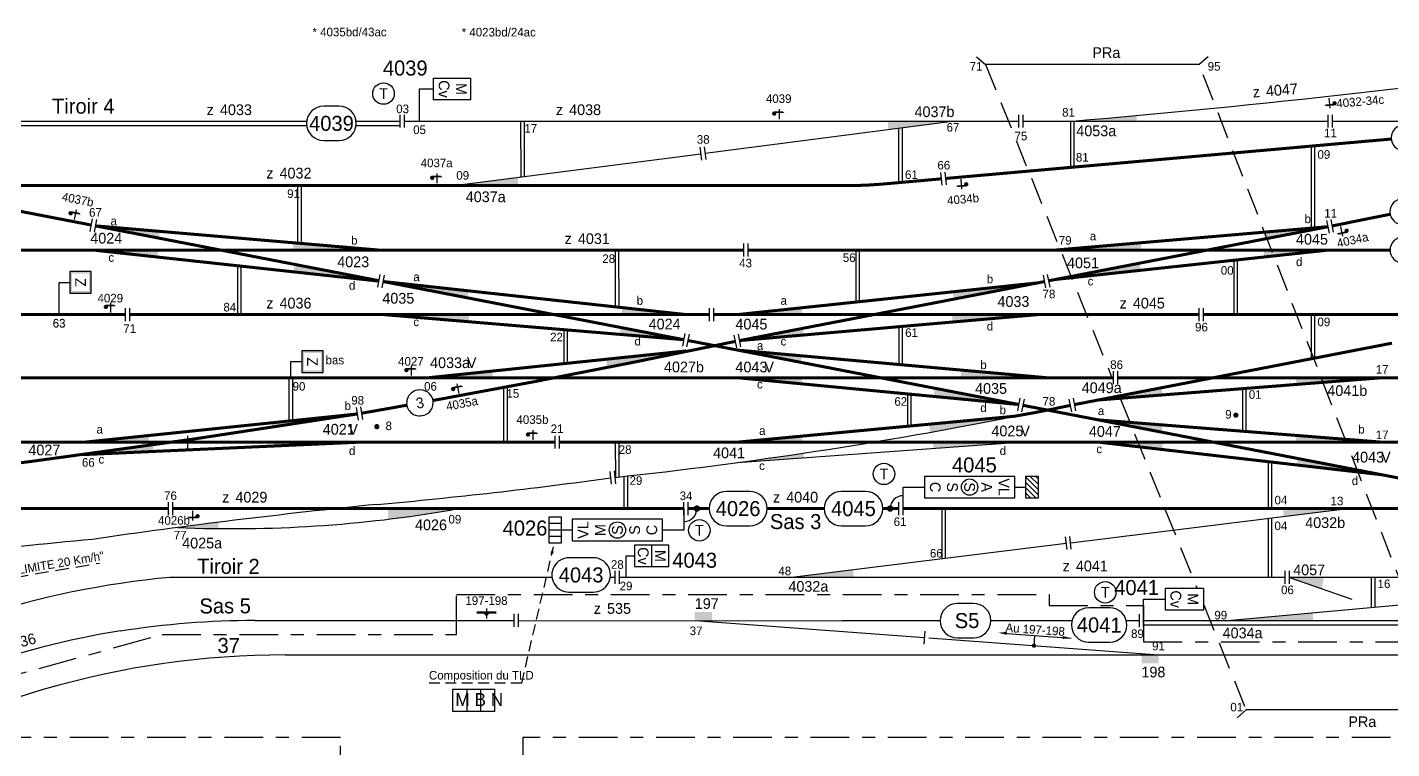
# Model space of a CAD drawing. Header units: metres. Extents: x 0 to 4410, y 0 to 594.
# Drawn here: x 1568 to 1885.7, y 226.6 to 394.6 of the extents above; entities that cross this region are included whole.
import ezdxf
from ezdxf.enums import TextEntityAlignment as Align

# ---------------------------------------------------------------- set-up
doc = ezdxf.new("R2010")
doc.units = ezdxf.units.M
for name, pattern in [('AXES', [36, 18, -6, 6, -6]), ('CACHE', [9.525, 6.35, -3.175]), ('CONTINU', [5000, 5000, 0]), ('POSE', [4.8, 3.2, -1.6])]:
    doc.linetypes.add(name, pattern=pattern)
doc.styles.add('es_norme', font='es_isocp.shx')
doc.styles.add('ISO8C1', font='es_isocp.shx')
doc.styles.add('SIMPLEX', font='simplex', dxfattribs={"width": 0.7})

# ---------------------------------------------------------------- blocks, each defined once
blk = doc.blocks.new('*X20')
at = {"color": 0, "linetype": 'Continuous'}
for p, q in [((200.5, 65.62), (202.38, 67.5)), ((200.5, 66.86), (201.14, 67.5)), ((200.62, 64.5), (203.62, 67.5)), ((201.86, 64.5), (204.86, 67.5)), ((203.09, 64.5), (205.5, 66.91)), ((204.33, 64.5), (205.5, 65.67))]:
    blk.add_line(p, q, dxfattribs=at)
blk = doc.blocks.new('BJ')
at = {"linetype": 'Continuous'}
for p, q in [((2.5, 5.5), (-2.5, 5.5)), ((-2.5, 5.5), (-2.5, 2.5)), ((2.5, 2.5), (2.5, 5.5)), ((-2.5, 2.5), (0, 2.5)), ((0, 0), (0, 2.5)), ((0, 2.5), (2.5, 2.5))]:
    blk.add_line(p, q, dxfattribs=at)
blk.add_blockref('*X20', (-203, -62), dxfattribs=at)
blk = doc.blocks.new('TCR')
at = {"linetype": 'Continuous'}
for p, q in [((2.5, 7.5), (-2.5, 7.5)), ((-2.5, 7.5), (-2.5, 2.5)), ((2.5, 2.5), (2.5, 7.5)), ((-2.5, 2.5), (0, 2.5)), ((0, 0), (0, 2.5)), ((0, 2.5), (2.5, 2.5))]:
    blk.add_line(p, q, dxfattribs=at)
for points in [[(-2.5, 7.5), (2.5, 7.5), (-2, 7), (2, 7)], [(-2.5, 2.5), (-2.5, 7.5), (-2, 3), (-2, 7)], [(2.5, 7.5), (2.5, 2.5), (2, 7), (2, 3)], [(2.5, 2.5), (-2.5, 2.5), (2, 3), (-2, 3)]]:
    blk.add_solid(points, dxfattribs=at)
at = {"linetype": 'Continuous', "style": 'SIMPLEX', "width": 0.7}
blk.add_attdef('OO', text='', height=2.5, dxfattribs=at).set_placement((0, 5), align=Align.MIDDLE)
blk = doc.blocks.new('TEL')
blk.add_circle((0, 0), 2.5)
at = {"linetype": 'Continuous', "style": 'ISO8C1'}
blk.add_attdef('TEXTEG', text='', height=2.5, dxfattribs=at).set_placement((-4, -1), align=Align.RIGHT)
at = {"style": 'ISO8C1'}
blk.add_attdef('OO', text='', height=2.5, dxfattribs=at).set_placement((0, 0), align=Align.MIDDLE)
at = {"linetype": 'Continuous', "style": 'ISO8C1'}
blk.add_attdef('TEXTED', (4, -1), '', height=2.5, dxfattribs=at)
blk = doc.blocks.new('nzone')
at = {"style": 'es_norme'}
blk.add_text('z', height=2.5, dxfattribs=at).set_placement((-1.78, 1.41))
blk.add_attdef('ZONE', (1.31, 1.41), '', height=2.5, dxfattribs=at)
blk = doc.blocks.new('tld')
at = {"linetype": 'CONTINU'}
for p, q in [((-3, 5.5), (-3, 2.5)), ((3, 5.5), (-3, 5.5)), ((-1.5, 2.5), (-1.5, 5.5)), ((0, 2.5), (0, 5.5)), ((1.5, 2.5), (1.5, 5.5)), ((3, 2.5), (3, 5.5)), ((-3, 2.5), (0, 2.5)), ((0, 0), (0, 2.5)), ((0, 2.5), (3, 2.5))]:
    blk.add_line(p, q, dxfattribs=at)
blk = doc.blocks.new('PDI_')
at = {"linetype": 'AXES'}
blk.add_line((0, 2.81), (0, 0.5), dxfattribs=at)
at = {"const_width": 0.5}
blk.add_lwpolyline([(-1.36, 1.78, 1), (-0.86, 1.78, 1)], format="xyb", close=True, dxfattribs=at)
blk.add_solid([(-1.11, 2.28), (0.89, 2.28), (-0.62, 1.88), (1.29, 1.88)])
at = {"style": 'ISO8C1'}
blk.add_attdef('TYPE', text='', height=2.5, dxfattribs=at).set_placement((-3.46, 1.11), align=Align.RIGHT)
blk.add_attdef('XX', text='', height=2, dxfattribs=at).set_placement((-0.07, 4.25), align=Align.CENTER)
blk = doc.blocks.new('HM')
at = {"const_width": 0.6}
blk.add_lwpolyline([(-0.3, 0, 1), (0.3, 0, 1)], format="xyb", close=True, dxfattribs=at)
at = {"color": 7, "linetype": 'Continuous', "style": 'es_norme', "flags": 1}
blk.add_attdef('KI', (2.01, 1.77), '', height=2, dxfattribs=at)
at = {"linetype": 'Continuous', "style": 'es_norme'}
blk.add_attdef('HM', (2.02, -0.81), '', height=2, dxfattribs=at)
blk = doc.blocks.new('PTEAG')
blk.add_line((0, 1.5), (0, -1.5))
blk = doc.blocks.new('*U91', base_point=(2638.95, 812.75))
at = {"linetype": 'Continuous'}
for p, q in [((2638.56, 799.77), (2638.55, 812.76)), ((2639.36, 799.87), (2639.35, 812.76))]:
    blk.add_line(p, q, dxfattribs=at)
blk = doc.blocks.new('*U94', base_point=(2580.53, 799.25))
at = {"linetype": 'Continuous'}
for p, q in [((2580.12, 785.84), (2580.13, 799.26)), ((2580.92, 785.77), (2580.93, 799.26))]:
    blk.add_line(p, q, dxfattribs=at)
blk = doc.blocks.new('*U96', base_point=(2720.46, 812.7))
at = {"linetype": 'Continuous'}
for p, q in [((2720.06, 812.64), (2720.06, 812.65)), ((2720.86, 812.75), (2720.86, 812.76))]:
    blk.add_line(p, q, dxfattribs=at)
blk = doc.blocks.new('*U97', base_point=(2566.52, 780.53))
at = {"linetype": 'Continuous'}
for p, q in [((2566.11, 769.21), (2566.12, 780.58)), ((2566.91, 769.21), (2566.92, 780.5))]:
    blk.add_line(p, q, dxfattribs=at)
blk = doc.blocks.new('*U98', base_point=(2654.49, 770.96))
at = {"linetype": 'Continuous'}
for p, q in [((2654.09, 771), (2654.08, 784.23)), ((2654.89, 770.91), (2654.88, 784.23))]:
    blk.add_line(p, q, dxfattribs=at)
blk = doc.blocks.new('*U99', base_point=(2710.49, 772.17))
at = {"linetype": 'Continuous'}
for p, q in [((2710.09, 772.13), (2710.08, 784.23)), ((2710.89, 772.21), (2710.88, 784.23))]:
    blk.add_line(p, q, dxfattribs=at)
blk = doc.blocks.new('*U100', base_point=(2798.5, 769.21))
at = {"linetype": 'Continuous'}
for p, q in [((2798.1, 769.21), (2798.1, 781.87)), ((2798.9, 769.21), (2798.9, 781.95))]:
    blk.add_line(p, q, dxfattribs=at)
blk = doc.blocks.new('*U101', base_point=(2816.5, 789.38))
at = {"linetype": 'Continuous'}
for p, q in [((2816.1, 789.34), (2816.1, 808.51)), ((2816.9, 789.41), (2816.9, 808.58))]:
    blk.add_line(p, q, dxfattribs=at)
blk = doc.blocks.new('*U104', base_point=(2816.5, 759))
at = {"linetype": 'Continuous'}
for p, q in [((2816.1, 758.92), (2816.1, 769.21)), ((2816.9, 759.08), (2816.9, 769.21))]:
    blk.add_line(p, q, dxfattribs=at)
blk = doc.blocks.new('*U105', base_point=(2642.49, 765.66))
at = {"linetype": 'Continuous'}
for p, q in [((2642.09, 757.79), (2642.09, 765.7)), ((2642.89, 757.87), (2642.89, 765.63))]:
    blk.add_line(p, q, dxfattribs=at)
blk = doc.blocks.new('*U106', base_point=(2720.49, 766.42))
at = {"linetype": 'Continuous'}
for p, q in [((2720.09, 757.58), (2720.09, 766.4)), ((2720.89, 757.5), (2720.89, 766.47))]:
    blk.add_line(p, q, dxfattribs=at)
blk = doc.blocks.new('*U108', base_point=(2760.46, 814.25))
at = {"linetype": 'Continuous'}
for p, q in [((2760.07, 803.51), (2760.06, 814.26)), ((2760.87, 803.58), (2760.86, 814.26))]:
    blk.add_line(p, q, dxfattribs=at)
blk = doc.blocks.new('*U112', base_point=(2800.5, 742.01))
at = {"linetype": 'Continuous'}
for p, q in [((2800.1, 742.04), (2800.1, 751.96)), ((2800.9, 741.98), (2800.9, 752.02))]:
    blk.add_line(p, q, dxfattribs=at)
blk = doc.blocks.new('*U113', base_point=(2628.5, 752.32))
at = {"linetype": 'Continuous'}
for p, q in [((2628.1, 739.5), (2628.1, 752.25)), ((2628.9, 739.5), (2628.9, 752.4))]:
    blk.add_line(p, q, dxfattribs=at)
blk = doc.blocks.new('*U114', base_point=(2654.5, 739.5))
at = {"linetype": 'Continuous'}
for p, q in [((2654.1, 739.5), (2654.1, 739.51)), ((2654.9, 739.5), (2654.9, 739.51))]:
    blk.add_line(p, q, dxfattribs=at)
blk = doc.blocks.new('*U115', base_point=(2654.5, 739.5))
at = {"linetype": 'Continuous'}
for p, q in [((2654.11, 731.32), (2654.1, 739.51)), ((2654.91, 731.41), (2654.9, 739.51))]:
    blk.add_line(p, q, dxfattribs=at)
blk = doc.blocks.new('*U116', base_point=(2578.5, 754.5))
at = {"linetype": 'Continuous'}
for p, q in [((2578.1, 744.42), (2578.1, 754.51)), ((2578.9, 744.51), (2578.9, 754.51))]:
    blk.add_line(p, q, dxfattribs=at)
blk = doc.blocks.new('*U120', base_point=(2656.51, 731.58))
at = {"linetype": 'Continuous'}
for p, q in [((2656.11, 724.02), (2656.11, 731.55)), ((2656.91, 724.02), (2656.91, 731.63))]:
    blk.add_line(p, q, dxfattribs=at)
blk = doc.blocks.new('*U122', base_point=(2806.5, 724.02))
at = {"linetype": 'Continuous'}
for p, q in [((2806.1, 724.02), (2806.1, 734.94)), ((2806.9, 724.02), (2806.9, 734.85))]:
    blk.add_line(p, q, dxfattribs=at)
blk = doc.blocks.new('*U123', base_point=(2806.5, 721.81))
at = {"linetype": 'Continuous'}
for p, q in [((2806.1, 708), (2806.1, 721.77)), ((2806.9, 708), (2806.9, 721.86))]:
    blk.add_line(p, q, dxfattribs=at)
blk = doc.blocks.new('*U124', base_point=(2730.52, 712.44))
at = {"linetype": 'Continuous'}
for p, q in [((2730.12, 712.39), (2730.11, 724.02)), ((2730.92, 712.49), (2730.91, 724.02))]:
    blk.add_line(p, q, dxfattribs=at)
blk = doc.blocks.new('*U125', base_point=(2830.5, 701.05))
at = {"linetype": 'Continuous'}
for p, q in [((2830.1, 701.01), (2830.1, 708)), ((2830.9, 701.08), (2830.9, 708))]:
    blk.add_line(p, q, dxfattribs=at)
blk = doc.blocks.new('PAGED')
at = {"linetype": 'Continuous'}
blk.add_solid([(0, 0), (4, 0), (0, -2), (4, -2)], dxfattribs=at)
blk = doc.blocks.new('pdip1_')
at = {"linetype": 'AXES'}
blk.add_line((0, 2.81), (0, 0.5), dxfattribs=at)
at = {"linetype": 'Continuous', "const_width": 0.5}
blk.add_lwpolyline([(-2.28, 1.9), (2.28, 1.9)], dxfattribs=at)
at = {"const_width": 0.5}
blk.add_lwpolyline([(-0.25, 1.65, 1), (0.25, 1.65, 1)], format="xyb", close=True, dxfattribs=at)
at = {"style": 'es_norme'}
blk.add_attdef('XX', text='', height=2, dxfattribs=at).set_placement((0, 3.65), align=Align.CENTER)
blk.add_attdef('TYPE', text='', height=2.5, dxfattribs=at).set_placement((-3.66, 0.61), align=Align.RIGHT)

msp = doc.modelspace()

# ---------------------------------------------------------------- linework, layer by layer
at = {"color": 0, "linetype": 'Continuous'}
for p, q in [((1789.057, 387.732), (1791.123, 385.939)), ((1842.969, 387.732), (1840.904, 385.939)), ((1840.904, 385.939), (1791.123, 385.939)), ((1659.373, 372.747), (1659.373, 380.247)), ((1509.951, 372.747), (1633.089, 372.747)), ((1509.951, 371.747), (1633.089, 371.747)), ((1644.605, 372.747), (1654.873, 372.747)), ((1644.605, 371.747), (1654.873, 371.747)), ((1654.873, 371.247), (1654.873, 374.247)), ((1655.873, 371.247), (1655.873, 374.247)), ((1655.873, 372.747), (1798.873, 372.747)), ((1725.873, 365.312), (1783.373, 372.747)), ((1798.873, 371.247), (1798.873, 374.247)), ((1799.873, 371.247), (1799.873, 374.247)), ((1799.873, 372.747), (1870.917, 372.747)), ((1870.917, 371.247), (1870.917, 374.247)), ((1871.917, 371.247), (1871.917, 374.247)), ((1871.917, 372.747), (1931.412, 372.747)), ((1770.986, 358.445), (1770.979, 371.144)), ((1771.786, 358.516), (1771.779, 371.248)), ((1725.074, 363.696), (1724.689, 366.671)), ((1726.066, 363.824), (1725.681, 366.799)), ((1667.382, 357.748), (1724.882, 365.183)), ((1781.021, 357.833), (1780.754, 360.822)), ((1782.017, 357.922), (1781.75, 360.91)), ((1582.661, 347.085), (1583.231, 350.031)), ((1583.643, 346.895), (1584.213, 349.841)), ((1871.206, 346.707), (1870.636, 349.652)), ((1872.188, 346.897), (1871.618, 349.842)), ((1734.895, 341.229), (1734.895, 344.229)), ((1735.895, 341.229), (1735.895, 344.229)), ((1649.637, 334.122), (1650.207, 337.068)), ((1650.618, 333.932), (1651.188, 336.878)), ((1805.189, 333.929), (1804.619, 336.874)), ((1806.171, 334.119), (1805.601, 337.064)), ((1575.43, 327.711), (1575.43, 335.211)), ((1590.93, 326.211), (1590.93, 329.211)), ((1591.93, 326.211), (1591.93, 329.211)), ((1726.899, 326.211), (1726.899, 329.211)), ((1727.899, 326.211), (1727.899, 329.211)), ((1840.904, 326.211), (1840.904, 329.211)), ((1841.904, 326.211), (1841.904, 329.211)), ((1720.627, 320.382), (1721.197, 323.328)), ((1721.609, 320.192), (1722.179, 323.138)), ((1733.197, 319.995), (1732.627, 322.94)), ((1734.179, 320.185), (1733.609, 323.13)), ((1629.421, 313), (1629.421, 316.75)), ((1820.912, 311.5), (1820.912, 314.5)), ((1821.912, 311.5), (1821.912, 314.5)), ((1773.019, 301.707), (1773.015, 309.235)), ((1773.819, 301.782), (1773.815, 309.159)), ((1798.636, 305.284), (1799.206, 308.229)), ((1812.187, 305.283), (1811.617, 308.229)), ((1645.181, 303.093), (1644.666, 306.048)), ((1646.167, 303.265), (1645.651, 306.22)), ((1799.617, 305.094), (1800.187, 308.039)), ((1811.206, 305.093), (1810.636, 308.039)), ((1690.921, 296.5), (1690.921, 299.5)), ((1691.921, 296.5), (1691.921, 299.5)), ((1704.055, 288.204), (1703.725, 291.186)), ((1705.049, 288.314), (1704.719, 291.296)), ((1600.899, 281.024), (1600.899, 284.024)), ((1601.899, 281.024), (1601.899, 284.024)), ((1720.93, 281.024), (1720.93, 284.024)), ((1721.93, 281.024), (1721.93, 284.024)), ((1770.93, 281.024), (1770.93, 284.024)), ((1771.93, 281.024), (1771.93, 284.024)), ((1810.924, 274.574), (1875.417, 282.524)), ((1713.439, 269.002), (1713.439, 274.002)), ((1745.439, 266.502), (1809.932, 274.452)), ((1810.115, 272.963), (1809.748, 275.941)), ((1811.108, 273.085), (1810.741, 276.063)), ((1704.939, 265.002), (1704.939, 268.002)), ((1705.939, 265.002), (1705.939, 268.002)), ((1860.917, 265.002), (1860.917, 268.002)), ((1861.917, 265.002), (1861.917, 268.002)), ((1690.19, 266.502), (1601.238, 266.502)), ((1704.939, 266.502), (1703.772, 266.502)), ((1860.917, 266.502), (1705.939, 266.502)), ((2033.8, 266.502), (1861.917, 266.502)), ((1861.917, 266.5), (1876.393, 261.433)), ((1847.445, 256.435), (1901.931, 261.423)), ((1681.417, 255), (1681.417, 258)), ((1682.417, 255), (1682.417, 258)), ((1826.945, 254.935), (1826.945, 257.935)), ((1827.945, 254.935), (1827.945, 257.935)), ((1621.062, 256.435), (1681.417, 256.435)), ((1682.417, 256.435), (1757.76, 256.395)), ((1723.445, 256.435), (1776.949, 252.48)), ((1757.76, 256.435), (1780.554, 256.435)), ((1792.353, 256.435), (1811.261, 256.435)), ((1823.925, 256.435), (1826.945, 256.435)), ((1827.945, 256.435), (1986.471, 256.435)), ((1827.945, 255.435), (1986.471, 255.435)), ((1776.838, 250.984), (1777.059, 253.976)), ((1777.946, 252.406), (1831.45, 248.451)), ((1802.424, 250.597), (1802.601, 252.986)), ((1628.041, 248.451), (1912.132, 248.451)), ((1849.751, 233.83), (1851.817, 235.624)), ((1899.417, 235.624), (1851.817, 235.624))]:
    msp.add_line(p, q, dxfattribs=at)
at = {"color": 0}
for p, q in [((1662.57, 377.747), (1662.57, 382.747)), ((1662.57, 382.747), (1671.299, 382.747)), ((1671.299, 377.747), (1671.299, 382.747)), ((1659.373, 380.247), (1662.57, 380.247)), ((1671.299, 377.747), (1662.57, 377.747))]:
    msp.add_line(p, q, dxfattribs=at)
at = {"color": 0, "linetype": 'CACHE', "ltscale": 0.4}
for q in [(1690.544, 273.62), (1660.593, 241.887)]:
    msp.add_line((1683.157, 241.887), q, dxfattribs=at)
at = {"color": 0, "linetype": 'POSE'}
msp.add_line((1550.919, 264.104), (1584.821, 269.836), dxfattribs=at)
at = {"color": 0, "linetype": 'AXES'}
for p, q in [((1670.355, 240.458), (1670.355, 235.259)), ((1673.567, 240.458), (1673.567, 235.259))]:
    msp.add_line(p, q, dxfattribs=at)
at = {"color": 0, "linetype": 'CACHE'}
for points in [[(1791.123, 385.939), (1820.574, 313)], [(1899.417, 235.624), (1840.904, 385.939)], [(1822.284, 308.765), (1840.385, 263.935)], [(1841.945, 260.072), (1851.817, 235.624)]]:
    msp.add_lwpolyline(points, dxfattribs=at)
at = {"color": 0, "linetype": 'Continuous'}
for points, format in [([(1637.057, 368.247), (1640.637, 368.247, 1), (1640.637, 376.247), (1637.057, 376.247, 1), (1637.057, 368.247, 1)], "xyb"), ([(1888.584, 365.877), (1888.784, 365.877, 1), (1888.784, 371.877), (1888.584, 371.877, 1), (1888.584, 365.877, 1)], "xyb"), ([(1888.873, 348.728), (1889.069, 348.767, 1), (1887.884, 354.649), (1887.688, 354.609, 1), (1888.873, 348.728, 1)], "xyb"), ([(1888.317, 339.729), (1888.517, 339.729, 1), (1888.517, 345.729), (1888.317, 345.729, 1), (1888.317, 339.729, 1)], "xyb"), ([(1659.882, 304.178), (1660.079, 304.213, 1), (1659.029, 310.121), (1658.832, 310.086, 1), (1659.882, 304.178, 1)], "xyb"), ([(1730.792, 278.524), (1736.267, 278.524, 1), (1736.267, 286.524), (1730.792, 286.524, 1), (1730.792, 278.524, 1)], "xyb"), ([(1757.559, 278.524), (1763.224, 278.524, 1), (1763.224, 286.524), (1757.559, 286.524, 1), (1757.559, 278.524, 1)], "xyb"), ([(1694.154, 263.075), (1699.819, 263.081, 1), (1699.809, 271.081), (1694.144, 271.075, 1), (1694.154, 263.075, 1)], "xyb"), ([(1784.583, 252.408), (1788.382, 252.435, 1), (1788.324, 260.435), (1784.525, 260.408, 1), (1784.583, 252.408, 1)], "xyb"), ([(1815.11, 251.439), (1820.034, 251.408, 1), (1820.084, 259.408), (1815.16, 259.438, 1), (1815.11, 251.439, 1)], "xyb"), ([(1794.115, 253.614, 0, 0.7, 0), (1796.11, 253.466, 0.7, 0.7, 0)], "xyseb"), ([(1811.086, 252.359, 0, 0.7, 0), (1809.092, 252.507, 0.7, 0.7, 0)], "xyseb")]:
    msp.add_lwpolyline(points, format=format, dxfattribs=at)
at = {"color": 0, "const_width": 0.7}
for points in [[(1781.884, 359.416), (1885.597, 368.593)], [(1766.976, 358.087), (1780.887, 359.328)], [(1500.51, 357.789), (1758.713, 357.746)], [(1531.938, 342.729), (1734.895, 342.729)], [(1735.895, 342.729), (1885.317, 342.729)], [(1735.895, 342.729), (1885.317, 342.729)], [(1735.895, 342.729), (1885.317, 342.729)], [(1470.422, 327.711), (1590.93, 327.711)], [(1591.93, 327.711), (1726.899, 327.711)], [(1727.899, 327.711), (1840.904, 327.711)], [(1841.904, 327.711), (2034.917, 327.711)], [(1470.422, 313), (1820.912, 313)], [(1821.912, 313), (1954.917, 313)], [(1517.908, 298), (1690.921, 298)], [(1691.921, 298), (1964.917, 298)], [(1443.422, 282.524), (1600.899, 282.524)], [(1601.899, 282.524), (1720.93, 282.524)], [(1721.93, 282.524), (1726.792, 282.524)], [(1740.267, 282.524), (1753.559, 282.524)], [(1767.224, 282.524), (1770.93, 282.524)], [(1771.93, 282.524), (1906.579, 282.524)]]:
    msp.add_lwpolyline(points, dxfattribs=at)
at = {"color": 0, "linetype": 'Continuous', "const_width": 0.7}
for points in [[(1535.443, 357.752), (1582.946, 348.558)], [(1885.34, 351.076), (1871.903, 348.369)], [(1583.928, 348.368), (1649.922, 335.595)], [(1583.928, 348.368), (1649.922, 342.729)], [(1870.921, 348.179), (1805.886, 335.592)], [(1807.391, 342.729), (1870.921, 348.179)], [(1583.434, 342.729), (1649.903, 335.5)], [(1807.391, 335.883), (1870.921, 342.729)], [(1650.903, 335.405), (1720.912, 321.855)], [(1650.903, 335.405), (1721.399, 327.711)], [(1733.399, 327.711), (1803.395, 335.11)], [(1804.904, 335.402), (1733.894, 321.658)], [(1720.912, 321.855), (1650.903, 327.711)], [(1733.894, 321.658), (1803.395, 327.711)], [(1721.894, 321.665), (1798.921, 306.756)], [(1885.775, 321.054), (1811.902, 306.756)], [(1661.408, 313), (1721.399, 319.239)], [(1733.399, 319.438), (1805.412, 313)], [(1733.399, 313), (1798.921, 306.756)], [(1817.411, 307.822), (1883.412, 313)], [(1799.902, 306.566), (1906.921, 285.853)], [(1581.417, 298), (1644.924, 304.571)], [(1733.399, 298), (1797.901, 304.036)], [(1817.411, 303.178), (1883.412, 298)], [(1580.88, 295.088), (1645.412, 298)], [(1817.411, 298), (1883.412, 290.403)]]:
    msp.add_lwpolyline(points, dxfattribs=at)
at = {"color": 0, "const_width": 0.7}
msp.add_lwpolyline([(1758.713, 357.746, 0.0206852), (1766.976, 358.087)], format="xyb", dxfattribs=at)
at = {"color": 0, "linetype": 'Continuous', "const_width": 0.7}
for points in [[(1662.506, 307.701, 0.0069806), (1732.912, 321.468)], [(1645.909, 304.743, 0.0019802), (1656.403, 306.607, 0.0004342)], [(1645.909, 304.743, 0.0004342), (1650.353, 305.523, 0.0004342)], [(1797.901, 304.036, 0.0107994), (1810.921, 306.566)], [(1530.408, 288.776, 0.0112663), (1644.924, 304.571)]]:
    msp.add_lwpolyline(points, format="xyb", dxfattribs=at)
at = {"color": 0, "linetype": 'Continuous'}
for points in [[(1733.401, 293.253), (1798.921, 298)], [(1771.93, 282.524), (1771.93, 287.524), (1776.93, 287.524)], [(1720.93, 282.524), (1720.93, 277.524), (1715.93, 277.524)], [(1707.439, 266.502), (1707.439, 271.502), (1709.439, 271.502)], [(1827.945, 256.435), (1827.945, 261.435), (1832.945, 261.435)], [(1796.11, 253.466), (1811.086, 252.359)]]:
    msp.add_lwpolyline(points, dxfattribs=at)
for points in [[(1776.93, 285.024), (1797.93, 285.024), (1797.93, 290.024), (1776.93, 290.024)], [(1715.93, 280.024), (1694.93, 280.024), (1694.93, 275.024), (1715.93, 275.024)], [(1709.439, 269.002), (1717.439, 269.002), (1717.439, 274.002), (1709.439, 274.002)], [(1832.945, 258.935), (1841.945, 258.935), (1841.945, 263.935), (1832.945, 263.935)]]:
    msp.add_lwpolyline(points, close=True, dxfattribs=at)
for points, const_width in [([(1723.555, 282.524, 1), (1724.305, 282.524, 1)], 0.75), ([(1768.555, 282.521, 1), (1769.305, 282.521, 1)], 0.75), ([(1802.174, 250.597, 1), (1802.674, 250.597, 1)], 0.5)]:
    msp.add_lwpolyline(points, format="xyb", close=True, dxfattribs=dict(at, const_width=const_width))
at = {"color": 0, "linetype": 'CACHE'}
msp.add_lwpolyline([(1690.572, 273.732, 0, 0.7, 0), (1690.156, 272.049, 0.7, 0.7, 0)], format="xyseb", dxfattribs=at)
at = {"color": 0, "linetype": 'AXES', "ltscale": 0.5}
msp.add_lwpolyline([(1553.417, 240.5), (1599.417, 253.195), (1667.941, 253.195), (1667.933, 262.5), (1805.917, 262.5), (1805.917, 259.929), (1827.945, 259.929), (1827.945, 251.491), (1976.417, 251.491), (2077.573, 205.105), (2336.561, 205.105), (2336.561, 183.399), (2110.149, 183.399), (1998.917, 206.023), (1998.917, 227.069), (1993.417, 229.198), (1683.445, 229.198), (1683.445, 158.298), (1640.921, 158.298), (1640.921, 229.198), (1547.311, 229.198)], dxfattribs=at)
at = {"color": 0, "linetype": 'AXES'}
msp.add_lwpolyline([(1667.143, 240.458), (1676.778, 240.458), (1676.778, 235.259), (1667.143, 235.259)], close=True, dxfattribs=at)
at = {"color": 0, "linetype": 'Continuous'}
for centre in [(1787.43, 287.524), (1705.43, 277.524)]:
    msp.add_circle(centre, 1.9, dxfattribs=at)
for centre, radius, start, end in [((1594.861, 2897.928), 2534.445, 274.90062, 277.89204), ((1594.861, 2897.928), 2534.445, 274.90062, 277.89204), ((1594.448, 1322.726), 1038.809, 276.102642, 281.294496), ((1549.885, 1399.333), 1120.274, 275.100834, 277.901518), ((1801.158, -1225.909), 1517.006, 95.738063, 98.261433), ((1771.93, 282.521), 3, 90, 180), ((1615.605, 580.66), 302.81, 267.62908, 279.77729), ((1720.93, 282.524), 3, 270, 0), ((1720.694, -1187.087), 1468.892, 95.371782, 96.677517), ((1621.062, 56.435), 211, 95.3911, 120.32712), ((1621.062, 56.435), 200, 90, 99.01752), ((1622.209, 54.075), 202.617, 99.23395, 120.27016), ((1628.041, 48.451), 200, 90, 122.36427)]:
    msp.add_arc(centre, radius, start, end, dxfattribs=at)
at = {"color": 0}
msp.add_arc((1758.716, 457.746), 100, 269.99819, 274.73821, dxfattribs=at)
at = {"color": 0, "linetype": 'Continuous'}
for points in [[(1783.373, 372.747), (1768.373, 372.747), (1768.497, 370.823)], [(1811.373, 372.747), (1826.308, 374.139), (1826.373, 372.747)], [(1667.384, 357.748), (1682.384, 357.748), (1682.26, 359.672)], [(1583.928, 348.368), (1598.874, 347.091), (1598.655, 345.518)], [(1870.921, 348.179), (1855.976, 346.897), (1856.195, 345.329)], [(1649.922, 342.729), (1629.922, 342.729), (1629.995, 344.432)], [(1807.391, 342.729), (1827.391, 342.729), (1827.317, 344.438)], [(1583.434, 342.729), (1598.434, 342.729), (1598.346, 341.107)], [(1870.921, 342.729), (1856.008, 341.122), (1855.921, 342.729)], [(1649.922, 335.595), (1630.029, 337.666), (1630.286, 339.395)], [(1807.391, 335.883), (1827.276, 338.026), (1827.026, 339.683)], [(1650.903, 335.405), (1670.539, 331.605), (1670.785, 333.235)], [(1803.395, 335.11), (1783.759, 331.309), (1783.506, 333.007)], [(1650.903, 327.711), (1670.834, 326.044), (1670.903, 327.711)], [(1721.399, 327.711), (1706.399, 327.711), (1706.488, 329.338)], [(1733.399, 327.711), (1748.316, 329.287), (1748.399, 327.711)], [(1803.395, 327.711), (1783.47, 325.975), (1783.395, 327.711)], [(1720.912, 321.855), (1705.964, 323.105), (1706.185, 324.705)], [(1733.894, 321.658), (1748.62, 324.508), (1748.837, 322.959)], [(1722.654, 319.37), (1702.761, 317.301), (1703.059, 315.363)], [(1733.399, 319.438), (1748.126, 316.588), (1748.34, 318.102)], [(1661.408, 313), (1676.408, 313), (1676.327, 314.552)], [(1805.412, 313), (1785.412, 313), (1785.492, 314.781)], [(1733.399, 313), (1748.332, 311.577), (1748.399, 313)], [(1883.412, 313), (1863.474, 311.436), (1863.412, 313)], [(1798.921, 306.756), (1779.011, 308.654), (1779.285, 310.557)], [(1817.411, 307.822), (1832.138, 310.673), (1832.365, 308.995)], [(1644.924, 304.571), (1625.208, 301.21), (1625.03, 302.512)], [(1797.901, 304.036), (1777.988, 302.172), (1778.258, 300.271)], [(1817.411, 303.178), (1832.365, 302.005), (1832.138, 300.327)], [(1581.417, 298), (1596.337, 299.544), (1596.417, 298)], [(1733.399, 298), (1748.399, 298), (1748.334, 299.398)], [(1883.412, 298), (1863.474, 299.564), (1863.412, 298)], [(1583.029, 295.185), (1597.296, 297.362), (1597.519, 295.839)], [(1645.412, 298), (1625.412, 298), (1625.446, 296.85)], [(1733.401, 293.253), (1748.777, 295.446), (1748.882, 294.375)], [(1798.921, 298), (1778.973, 296.559), (1778.921, 298)], [(1817.411, 298), (1832.411, 298), (1832.313, 296.285)], [(1883.412, 290.403), (1863.777, 294.204), (1863.543, 292.69)], [(1667.028, 282.248), (1651.985, 282.432), (1651.99, 280.044)], [(1875.417, 282.524), (1860.417, 282.524), (1860.529, 280.689)], [(1603.079, 278.109), (1612.491, 279.318), (1612.541, 277.865)], [(1745.439, 266.502), (1760.327, 268.337), (1760.439, 266.502)], [(1861.911, 266.502), (1869.911, 266.502), (1869.462, 263.859)], [(1847.445, 256.435), (1867.362, 258.259), (1867.445, 256.435)]]:
    msp.add_solid(points, dxfattribs=at)

# ---------------------------------------------------------------- block references
for name, p, values in [('TEL', (1650.969, 379.181), {'OO': 'T'}), ('nzone', (1611.577, 372.759), {'ZONE': '4033'}), ('nzone', (1692.885, 372.761), {'ZONE': '4038'}), ('nzone', (1625.449, 357.987), {'ZONE': '4032'}), ('nzone', (1694.917, 342.729), {'ZONE': '4031'}), ('nzone', (1625.449, 327.711), {'ZONE': '4036'}), ('nzone', (1824.134, 327.711), {'ZONE': '4045'}), ('TEL', (1767.481, 290.6), {'OO': 'T'}), ('nzone', (1615.181, 282.521), {'ZONE': '4029'}), ('nzone', (1743.417, 282.524), {'ZONE': '4040'}), ('TEL', (1724.515, 277.469), {'OO': 'T'}), ('nzone', (1810.862, 266.502), {'ZONE': '4041'}), ('TEL', (1818.997, 263.032), {'OO': 'T'}), ('nzone', (1701.698, 256.594), {'ZONE': '535'})]:
    msp.add_blockref(name, p, dxfattribs=at).add_auto_attribs(values)
for p, rotation, values in [((1855.333, 376.981), 4.603459922435295, {'ZONE': '4047'}), ((1563.988, 248.034), 15.07706600761462, {'ZONE': '536'})]:
    msp.add_blockref('nzone', p, dxfattribs=dict(at, rotation=rotation)).add_auto_attribs(values)
at = {"color": 0, "linetype": 'AXES'}
for name, p, values in [('PDI_', (1743.05, 372.747), {'XX': '4039'}), ('PDI_', (1663.41, 357.781), {'XX': '4037a'}), ('PDI_', (1685.724, 298), {'XX': '4035b'}), ('pdip1_', (1674.946, 256.435), {'XX': '197-198'})]:
    msp.add_blockref(name, p, dxfattribs=at).add_auto_attribs(values)
ref = msp.add_blockref('PDI_', (1871.131, 378.589), dxfattribs=dict(at, rotation=184.9999999999973))
ref.add_attrib('XX', '4032-34c', dxfattribs={"height": 2, "rotation": 5, "style": 'ISO8C1'}).set_placement((1878.457, 376.345), align=Align.CENTER)
at = {"color": 0, "linetype": 'Continuous'}
for name, p in [('*U91', (1683.373, 372.747)), ('*U108', (1811.378, 372.747)), ('*U96', (1771.379, 371.196)), ('*U101', (1867.417, 347.879)), ('*U94', (1631.447, 357.749)), ('*U98', (1705.403, 329.457)), ('*U99', (1761.402, 330.671)), ('*U100', (1849.417, 327.711)), ('*U97', (1617.436, 339.031)), ('*U104', (1867.417, 317.501)), ('*U105', (1693.406, 324.156)), ('*U106', (1771.405, 324.925)), ('*U116', (1629.421, 313)), ('*U113', (1679.414, 310.819)), ('*U112', (1851.417, 300.51)), ('*U114', (1705.421, 298)), ('*U115', (1705.421, 298)), ('*U122', (1857.417, 282.524)), ('*U120', (1707.426, 290.08)), ('*U124', (1781.437, 270.939)), ('*U123', (1857.417, 280.305)), ('*U125', (1881.417, 259.545))]:
    msp.add_blockref(name, p, dxfattribs=at)
at = {"color": 0, "linetype": 'AXES'}
ref = msp.add_blockref('PDI_', (1785.385, 359.729), dxfattribs=dict(at, rotation=184.9999999999973))
ref.add_attrib('XX', '4034b', dxfattribs={"height": 2, "rotation": 5, "style": 'ISO8C1'}).set_placement((1785.989, 353.591), align=Align.CENTER)
at = {"color": 0, "linetype": 'AXES', "rotation": 349.0521090470759}
msp.add_blockref('PDI_', (1578.866, 349.345), dxfattribs=at).add_auto_attribs({'XX': '4037b'})
at = {"color": 0, "linetype": 'AXES'}
ref = msp.add_blockref('PDI_', (1873.735, 348.725), dxfattribs=dict(at, rotation=192.7813897626478))
ref.add_attrib('XX', '4034a', dxfattribs={"height": 2, "rotation": 12.78139, "style": 'ISO8C1'}).set_placement((1876.814, 344.101), align=Align.CENTER)
at = {"color": 0}
ref = msp.add_blockref('TCR', (1575.43, 335.211), dxfattribs=dict(at, rotation=270))
ref.add_attrib('OO', 'Z', dxfattribs={"linetype": 'CONTINU', "height": 2.5, "rotation": 270, "style": 'es_norme'}).set_placement((1580.43, 335.211), align=Align.MIDDLE)
at = {"color": 0, "linetype": 'AXES'}
ref = msp.add_blockref('PDI_', (1587.43, 327.711), dxfattribs=at)
ref.add_attrib('XX', '4029', dxfattribs={"height": 2, "style": 'ISO8C1'}).set_placement((1587.363, 332.539), align=Align.TOP_CENTER)
at = {"color": 0}
ref = msp.add_blockref('TCR', (1629.421, 316.75), dxfattribs=dict(at, rotation=270))
ref.add_attrib('OO', 'Z', dxfattribs={"linetype": 'CONTINU', "height": 2.5, "rotation": 270, "style": 'es_norme'}).set_placement((1634.421, 316.75), align=Align.MIDDLE)
at = {"color": 0, "linetype": 'AXES'}
ref = msp.add_blockref('PDI_', (1657.412, 313), dxfattribs=at)
ref.add_attrib('XX', '4027', dxfattribs={"height": 2, "style": 'ISO8C1'}).set_placement((1657.346, 317.81), align=Align.TOP_CENTER)
ref = msp.add_blockref('PDI_', (1668.603, 308.82), dxfattribs=dict(at, rotation=10.7515797944288))
ref.add_attrib('XX', '4035a', dxfattribs={"height": 2, "rotation": 10.75158, "style": 'ISO8C1'}).set_placement((1669.422, 306.03), align=Align.CENTER)
at = {"color": 0}
ref = msp.add_blockref('HM', (1849.417, 304.285), dxfattribs=at)
ref.add_attrib('HM', '9', (1846.94, 303.475), dxfattribs={"linetype": 'Continuous', "height": 2, "style": 'es_norme'})
msp.add_blockref('HM', (1649.417, 301.611), dxfattribs=at).add_auto_attribs({'HM': '8'})
at = {"color": 0, "linetype": 'Continuous'}
for name, p, rotation in [('PTEAG', (1605.408, 298), 180), ('PTEAG', (1580.88, 295.088), 98.4636194828), ('BJ', (1797.93, 287.524), 270), ('tld', (1694.93, 277.524), 90)]:
    msp.add_blockref(name, p, dxfattribs=dict(at, rotation=rotation))
at = {"color": 0, "linetype": 'AXES'}
ref = msp.add_blockref('PDI_', (1606.563, 282.524), dxfattribs=dict(at, rotation=180))
ref.add_attrib('XX', '4026b', dxfattribs={"height": 2, "style": 'ISO8C1'}).set_placement((1602.19, 278.766), align=Align.CENTER)
at = {"color": 0, "linetype": 'Continuous', "yscale": -1}
msp.add_blockref('PAGED', (1723.445, 256.435), dxfattribs=at)
at = {"color": 0, "linetype": 'Continuous', "yscale": -1, "rotation": 180}
msp.add_blockref('PAGED', (1831.45, 248.451), dxfattribs=at)

# ---------------------------------------------------------------- texts
at = {"color": 0, "linetype": 'Continuous', "style": 'es_norme'}
for s, p in [('* 4035bd/43ac', (1634.441, 393.513)), ('* 4023bd/24ac', (1669.175, 393.48))]:
    msp.add_text(s, height=2, dxfattribs=at).set_placement(p, align=Align.MIDDLE_LEFT)
for s, height, p in [('PRa', 2.5, (1816.013, 387.466)), ('71', 2, (1787.443, 384.525)), ('95', 2, (1842.86, 384.525)), ('67', 2, (1782.075, 370.317)), ('09', 2, (1868.417, 364)), ('67', 2, (1582.417, 350.5)), ('a', 2, (1587.417, 348.5)), ('b', 2, (1865.417, 349)), ('11', 2, (1870.002, 350.292)), ('a', 2, (1815.417, 345)), ('b', 2, (1643.417, 344)), ('79', 2, (1808.193, 344)), ('c', 2, (1586.917, 340)), ('28', 2, (1701.917, 339.735)), ('56', 2, (1757.917, 339.97)), ('d', 2, (1863.417, 339)), ('a', 2, (1657.917, 335.5)), ('b', 2, (1791.417, 335)), ('00', 2, (1845.917, 337)), ('d', 2, (1642.917, 333.5)), ('c', 2, (1814.917, 334.5)), ('84', 2, (1613.694, 328.436)), ('b', 2, (1709.917, 330)), ('a', 2, (1743.417, 330)), ('78', 2, (1804.417, 331.5)), ('71', 2, (1590.384, 323.433)), ('c', 2, (1657.917, 325)), ('61', 2, (1772.417, 322.5)), ('d', 2, (1791.417, 324)), ('09', 2, (1868.417, 325)), ('d', 2, (1709.417, 320.5)), ('a', 2, (1737.917, 319.5)), ('c', 2, (1743.417, 320.5)), ('bas', 2, (1637.483, 316.11)), ('b', 2, (1789.917, 315)), ('86', 2, (1820.17, 315.042)), ('c', 2, (1737.917, 310.5)), ('62', 2, (1769.917, 306.47)), ('78', 2, (1804.417, 306.5)), ('01', 2, (1852.417, 308.092)), ('b', 2, (1641.917, 305.5)), ('d', 2, (1789.917, 305)), ('b', 2, (1794.417, 304.5)), ('a', 2, (1817.299, 304.307)), ('b', 2, (1877.917, 300)), ('a', 2, (1584.149, 300)), ('a', 2, (1738.417, 299.696)), ('d', 2, (1642.917, 295)), ('d', 2, (1794.417, 295)), ('c', 2, (1816.952, 295.423)), ('c', 2, (1584.619, 293.015)), ('c', 2, (1738.417, 291.503)), ('d', 2, (1876.417, 288)), ('04', 2, (1858.417, 283.5)), ('13', 2, (1871.469, 283.291)), ('04', 2, (1858.417, 277.5)), ('28', 2, (1703.917, 268.5)), ('66', 2, (1778.191, 271.119)), ('48', 2, (1742.917, 267)), ('16', 2, (1882.417, 264)), ('99', 2, (1844.417, 256.707)), ('37', 2, (1722.251, 253.053)), ('91', 2, (1829.917, 249.5)), ('Composition du TLD', 2, (1661.557, 242.713)), ('01', 2, (1848.137, 235.285)), ('PRa', 2.5, (1875.617, 231.64))]:
    msp.add_text(s, height=height, dxfattribs=at).set_placement(p)
at = {"color": 0, "lineweight": 50, "style": 'es_norme'}
msp.add_text('4039', height=3.5, dxfattribs=at).set_placement((1656.028, 385.126), align=Align.MIDDLE_CENTER)
at = {"color": 0, "style": 'es_norme'}
msp.add_text('Cv', height=2.5, rotation=270, dxfattribs=at).set_placement((1665.07, 380.247), align=Align.MIDDLE)
for s, height, rotation, p in [('M', 2.5, 270, (1669.07, 380.247)), ('S5', 3.5, 0.18289, (1786.837, 256.444))]:
    msp.add_text(s, height=height, rotation=rotation, dxfattribs=at).set_placement(p, align=Align.MIDDLE_CENTER)
for s, height, p in [('Tiroir 4', 3.5, (1581.077, 376.251)), ('03', 2, (1655.422, 375.609)), ('17', 2, (1685.245, 371.074)), ('4053a', 2.5, (1816.917, 370.5)), ('4024', 2.5, (1586.417, 345.5)), ('4023', 2.5, (1643.917, 340)), ('4035', 2.5, (1654.417, 331.5)), ('4024', 2.5, (1716.417, 325.5)), ('22', 2, (1691.244, 322.474)), ('4033a', 2.5, (1666.462, 316.5)), ('V', 2.5, (1671.5, 316.5)), ('4027b', 2.5, (1720.917, 315.5)), ('4035', 2.5, (1792.417, 310.5)), ('4049a', 2.5, (1818.175, 310.672)), ('4041b', 2.5, (1875.361, 310)), ('15', 2, (1681.076, 309.341)), ('V', 2.5, (1643.91, 301)), ('21', 2, (1691.373, 301.121)), ('4047', 2.5, (1818.917, 300.5)), ('4027', 2.5, (1572.01, 296.172)), ('4041', 2.5, (1731.417, 295.5)), ('66', 2, (1582.243, 293.274)), ('29', 2, (1709.739, 289.066)), ('76', 2, (1601.369, 285.522)), ('77', 2, (1603.615, 276.332))]:
    msp.add_text(s, height=height, dxfattribs=at).set_placement(p, align=Align.MIDDLE_CENTER)
for s, height, p in [('4037b', 2.5, (1774.606, 373.707)), ('38', 2, (1723.922, 367.5)), ('09', 2, (1667.922, 359.119)), ('91', 2, (1628.54, 354.865)), ('4037a', 2.5, (1670.119, 353.897)), ('4045', 2.5, (1863.417, 344)), ('4051', 2.5, (1810.113, 338.5)), ('4033', 2.5, (1793.917, 329.5)), ('4026', 2.5, (1658.313, 277.486)), ('4032b', 2.5, (1865.573, 278)), ('4025a', 2.5, (1604.098, 273.248)), ('4057', 2.5, (1862.77, 267)), ('4032a', 2.5, (1745.244, 263.159)), ('197', 2.5, (1723.441, 259.154)), ('4034a', 2.5, (1846.341, 252.313)), ('198', 2.5, (1827.433, 243.212))]:
    msp.add_text(s, height=height, dxfattribs=at).set_placement(p)
at = {"color": 0, "linetype": 'Continuous', "style": 'es_norme'}
for s, height, p in [('81', 2, (1810.469, 374.806)), ('75', 2, (1799.379, 369.294)), ('11', 2, (1871.417, 370)), ('81', 2, (1813.658, 364.336)), ('66', 2, (1781.417, 362.5)), ('61', 2, (1773.879, 360.294)), ('43', 2, (1735.274, 339.711)), ('63', 2, (1575.44, 325.671)), ('96', 2, (1841.408, 324.783)), ('17', 2, (1883.462, 314.93)), ('90', 2, (1631.292, 311)), ('98', 2, (1644.951, 307.746)), ('17', 2, (1883.462, 299.699)), ('28', 2, (1707.216, 296.262)), ('09', 2, (1667.582, 280.053)), ('Sas 3', 3.5, (1746.917, 279.5))]:
    msp.add_text(s, height=height, dxfattribs=at).set_placement(p, align=Align.MIDDLE_CENTER)
for s, height, p in [('4039', 3.5, (1638.847, 372.247)), ('05', 2, (1659.373, 370.747)), ('63', 2, (1575.43, 325.711)), ('34', 2, (1721.417, 285.5)), ('4026', 3.5, (1733.529, 282.524)), ('4045', 3.5, (1760.392, 282.524)), ('61', 2, (1771.238, 279.451)), ('29', 2, (1707.439, 264.502)), ('89', 2, (1826.503, 253.384))]:
    msp.add_text(s, height=height, dxfattribs=at).set_placement(p, align=Align.MIDDLE)
at = {"color": 0, "style": 'es_norme'}
for s, p in [('4045', (1732.911, 325.476)), ('4043', (1732.911, 315.5)), ('V', (1739.658, 315.5)), ('4021', (1636.831, 301)), ('4025', (1792.507, 300.6)), ('V', (1799.253, 300.6)), ('4043', (1876.49, 294.5)), ('V', (1883.237, 294.5))]:
    msp.add_text(s, height=2.5, dxfattribs=at).set_placement(p, align=Align.MIDDLE_LEFT)
msp.add_text('06', height=2, dxfattribs=at).set_placement((1661.912, 311), align=Align.MIDDLE)
at = {"color": 0, "linetype": 'Continuous', "style": 'es_norme'}
for s, height, rotation, p in [('3', 2.5, 10.07246, (1659.456, 307.15)), ('VL', 2.5, 270, (1795.43, 287.524)), ('C', 2.5, 270, (1779.43, 287.524)), ('S', 2.5, 270, (1783.43, 287.524)), ('S', 2.5, 270, (1787.43, 287.524)), ('A', 2.5, 270, (1791.43, 287.524)), ('VL', 2.5, 90, (1697.43, 277.524)), ('M', 2.5, 90, (1701.43, 277.524)), ('S', 2.5, 90, (1705.43, 277.524)), ('S', 2.5, 90, (1709.43, 277.524)), ('C', 2.5, 90, (1713.43, 277.524)), ('Cv', 2.5, 270, (1711.439, 271.502)), ('M', 2.5, 270, (1715.439, 271.502)), ('4043', 3.5, 0.06953, (1696.982, 267.078)), ('Cv', 2.5, 270, (1835.445, 261.435)), ('M', 2.5, 270, (1839.445, 261.435)), ('4041', 3.5, 359.64461, (1817.597, 255.423))]:
    msp.add_text(s, height=height, rotation=rotation, dxfattribs=at).set_placement(p, align=Align.MIDDLE)
at = {"color": 0, "linetype": 'Continuous', "lineweight": 50, "style": 'es_norme'}
msp.add_text('4045', height=3.5, dxfattribs=at).set_placement((1788.543, 292.687), align=Align.MIDDLE_CENTER)
for s, p in [('4026', (1683.917, 278)), ('4043', (1723.417, 270.5)), ('4041', (1826.306, 264.138))]:
    msp.add_text(s, height=3.5, dxfattribs=at).set_placement(p, align=Align.MIDDLE)
at = {"color": 0, "style": 'es_norme'}
for s, rotation, p in [('Tiroir 2', 359.93474, (1607.586, 267.335)), ('Sas 5', 0.24279, (1608.127, 258.089)), ('37', 359.85958, (1612.321, 248.899))]:
    msp.add_text(s, height=3.5, rotation=rotation, dxfattribs=at).set_placement(p)
at = {"color": 0, "linetype": 'Continuous', "style": 'es_norme'}
msp.add_text('06', height=2, dxfattribs=at).set_placement((1861.426, 262.597), align=Align.CENTER)
msp.add_text('Au 197-198', height=2, rotation=356, dxfattribs=at).set_placement((1802.701, 254.344), align=Align.MIDDLE_CENTER)
at = {"color": 0, "linetype": 'Continuous', "insert": (1569.468, 268.814), "char_height": 2, "attachment_point": 5, "rotation": 9.5986, "style": 'es_norme'}
msp.add_mtext_dynamic_manual_height_columns('"VITESSE LIMITE 20 Km/h"', width=32.65858, gutter_width=17.5, heights=[0], dxfattribs=at)
at = {"color": 0, "linetype": 'AXES', "insert": (1667.697, 239.545), "char_height": 3, "attachment_point": 1, "style": 'es_norme'}
msp.add_mtext_dynamic_manual_height_columns('M B N', width=23.36761, gutter_width=15, heights=[0], dxfattribs=at)

doc.saveas('drawing.dxf')
